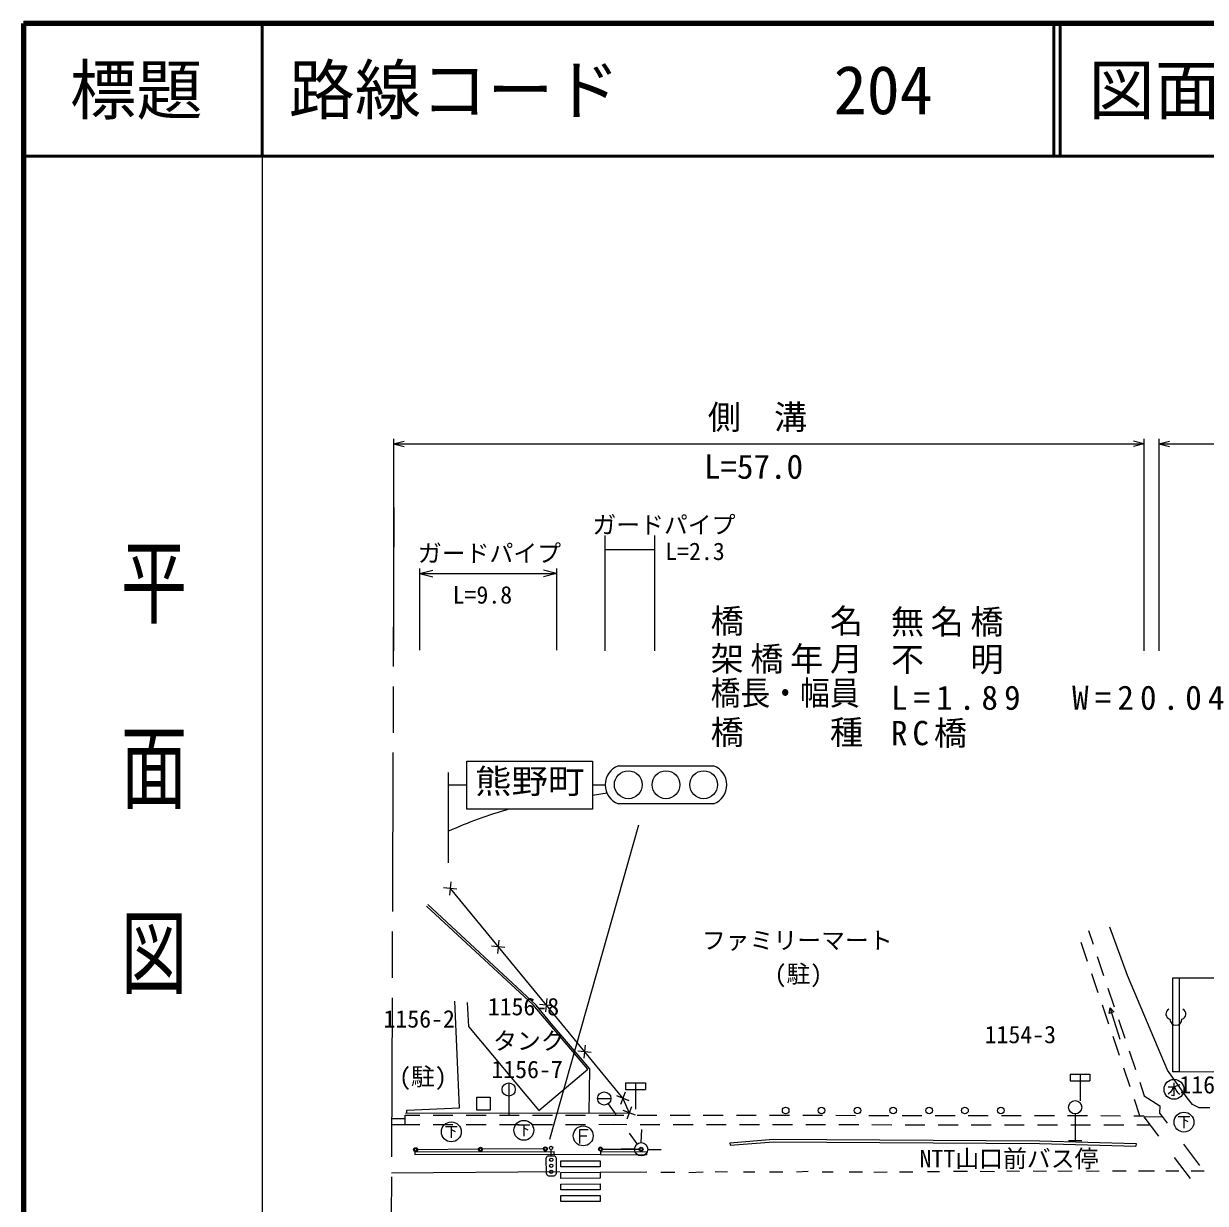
# Model space of a CAD drawing. Units: millimetres, scale not verified. Extents: x 40000 to 680000, y 20000 to 380000.
# Drawn here: x 40000 to 129198, y 290982 to 380000 of the extents above; entities that cross this region are included whole.
import ezdxf
from ezdxf.enums import TextEntityAlignment as Align

# ---------------------------------------------------------------- set-up
doc = ezdxf.new("R2010")
doc.units = ezdxf.units.MM
doc.header["$LTSCALE"] = 1000
doc.linetypes.add('CHAIN', pattern=[18.5, 12, -1.5, 3.5, -1.5])
for name, color, linetype, lineweight in [('M-BGD', 7, 'Continuous', 13), ('M-BGD-EXST', 7, 'Continuous', 13), ('M-BMK', 2, 'CHAIN', 13), ('M-BMK-OTRS', 5, 'Continuous', 13), ('M-STR-HTXT', 7, 'Continuous', 13), ('M-STR-STR1', 1, 'Continuous', 13), ('M-STR-STRC', 7, 'Continuous', 13), ('M-TTL', 2, 'Continuous', 140), ('M-TTL-BAND', 7, 'Continuous', 13), ('M-TTL-LINE', 7, 'Continuous', 50)]:
    doc.layers.add(name, color=color, linetype=linetype, lineweight=lineweight)
doc.layers.add('M-BMK-HTXT', color=7, linetype='Continuous')
doc.layers.add('M-TTL-TXT', color=7, linetype='Continuous')
doc.styles.add('@ＭＳ ゴシック', font='')
doc.styles.add('ＭＳ ゴシック', font='')
doc.styles.get('@ＭＳ ゴシック').set_extended_font_data('@MS Gothic')
doc.styles.get('ＭＳ ゴシック').set_extended_font_data('MS Gothic')

msp = doc.modelspace()

# ---------------------------------------------------------------- linework, layer by layer
at = {"layer": 'M-BGD'}
for p, q in [((72238, 315232), (72142, 314237)), ((72688, 314686), (71693, 314782)), ((120369, 311579), (120718, 310545)), ((75863, 310835), (75768, 309840)), ((120313, 309244), (119833, 310665)), ((76313, 310290), (75318, 310386)), ((121038, 309598), (121518, 308177)), ((121114, 306875), (120634, 308296)), ((121839, 307229), (122319, 305808)), ((79939, 305893), (78943, 305990)), ((79489, 306439), (79393, 305444)), ((121914, 304507), (121434, 305928)), ((121941, 305310), (122007, 305724)), ((122299, 305422), (121941, 305310)), ((122758, 303339), (122007, 305724)), ((122007, 305724), (122299, 305422)), ((122639, 304861), (123119, 303440)), ((122715, 302139), (122235, 303560)), ((82833, 302375), (81837, 302472)), ((82383, 302921), (82286, 301925)), ((123440, 302493), (123920, 301072)), ((123515, 299770), (123035, 301191)), ((124240, 300124), (124590, 299090)), ((83327, 298893), (84327, 298893)), ((85695, 298724), (84763, 299086)), ((85410, 299371), (85048, 298439)), ((124250, 297596), (123836, 298823)), ((124590, 299090), (125760, 298329)), ((84121, 298489), (84709, 297680)), ((86176, 297630), (85244, 297992)), ((85891, 298277), (85529, 297345)), ((125760, 298329), (125735, 297791)), ((67761, 297381), (68789, 297381)), ((68789, 297631), (69907, 297632)), ((68789, 296931), (68789, 297631)), ((68814, 297797), (85710, 297811)), ((70907, 297633), (72407, 297635)), ((73407, 297635), (74907, 297637)), ((75907, 297638), (77407, 297639)), ((78407, 297640), (79907, 297641)), ((80907, 297642), (82407, 297643)), ((83407, 297644), (84525, 297645)), ((84525, 297645), (85302, 297644)), ((86302, 297643), (87802, 297641)), ((88802, 297640), (90302, 297638)), ((91302, 297637), (92802, 297635)), ((93802, 297634), (95302, 297632)), ((96302, 297631), (97802, 297629)), ((98802, 297627), (100302, 297626)), ((101302, 297624), (102802, 297623)), ((103802, 297621), (105302, 297620)), ((106302, 297618), (107802, 297616)), ((108802, 297615), (110302, 297613)), ((111302, 297612), (112802, 297610)), ((113802, 297609), (115302, 297607)), ((116302, 297606), (117802, 297604)), ((118802, 297603), (120302, 297601)), ((119366, 297731), (119366, 295731)), ((121302, 297600), (122802, 297598)), ((123802, 297597), (124579, 297596)), ((125735, 297791), (125942, 297524)), ((67761, 296931), (68789, 296931)), ((68789, 296931), (69907, 296932)), ((70907, 296933), (72407, 296935)), ((73407, 296935), (74907, 296937)), ((75907, 296938), (77407, 296939)), ((78407, 296940), (79907, 296941)), ((80907, 296942), (82407, 296943)), ((82611, 296540), (81955, 296540)), ((81955, 296540), (81955, 295509)), ((83407, 296944), (84525, 296945)), ((84525, 296945), (85531, 296944)), ((86317, 295468), (85729, 296277)), ((86531, 296942), (88031, 296941)), ((86624, 295563), (86650, 296563)), ((89031, 296939), (90531, 296938)), ((91531, 296936), (93031, 296935)), ((94031, 296933), (95531, 296931)), ((96531, 296930), (98031, 296928)), ((99031, 296927), (100531, 296925)), ((101531, 296924), (103031, 296922)), ((104031, 296921), (105531, 296919)), ((106531, 296918), (108031, 296916)), ((109031, 296915), (110531, 296913)), ((111531, 296912), (113031, 296910)), ((114031, 296909), (115531, 296907)), ((116531, 296906), (118031, 296904)), ((119031, 296903), (120531, 296901)), ((121531, 296900), (123031, 296898)), ((124031, 296897), (125038, 296895)), ((81955, 296072), (82518, 296072)), ((93316, 295560), (93332, 295361)), ((118866, 295731), (119866, 295731)), ((123965, 295502), (123960, 295302)), ((69534, 294864), (80036, 294892)), ((69534, 294864), (69534, 294664)), ((69534, 294664), (80037, 294692)), ((74334, 295061), (69738, 295030)), ((79231, 295094), (74634, 295063)), ((79454, 293216), (79446, 294416)), ((79595, 294567), (80045, 294570)), ((79820, 294569), (79817, 295044)), ((80037, 294692), (80036, 294892)), ((80037, 294692), (83535, 294674)), ((80196, 294421), (80204, 293221)), ((83694, 295073), (86461, 295064)), ((86111, 295065), (85111, 295069)), ((87012, 294838), (87012, 294638)), ((87111, 295054), (88111, 295034)), ((79605, 293067), (80055, 293070))]:
    msp.add_line(p, q, dxfattribs=at)
for points in [[(72190, 314734), (79441, 305941), (85229, 298905), (85710, 297811)], [(73477, 306141), (73582, 304326), (78878, 297990), (82583, 301104), (78470, 305972), (70404, 313405)], [(82693, 297808), (82748, 301123), (79815, 304545), (78686, 305931), (70518, 313529)], [(129542, 298181), (128728, 298185), (128220, 298450), (127820, 298951), (126340, 301031), (123317, 308164), (121995, 311828)], [(127241, 300895), (126744, 300896), (126754, 308004), (127251, 308003)], [(68931, 297797), (68929, 298026), (72897, 298180), (72544, 306239)], [(93316, 295560), (96594, 295832), (116682, 295692), (123965, 295502)], [(93332, 295361), (96602, 295632), (116679, 295492), (123960, 295302)], [(87012, 294838), (83537, 294874), (83535, 294674), (87012, 294638)]]:
    msp.add_lwpolyline(points, dxfattribs=at)
for points in [[(134515, 307993), (138257, 307987), (138246, 300880), (138244, 298949), (132555, 298957), (132558, 300888), (127241, 300895), (127251, 308003), (131540, 307997), (131541, 308837), (134516, 308832)], [(74211, 299000), (75220, 298997), (75217, 298014), (74208, 298017)]]:
    msp.add_lwpolyline(points, close=True, dxfattribs=at)
for centre, radius in [((83827, 298893), 500), ((97518, 297984), 250), ((100225, 297984), 250), ((102932, 297984), 250), ((105639, 297984), 250), ((108346, 297984), 250), ((111053, 297984), 250), ((113760, 297984), 250), ((119366, 298231), 500), ((82236, 296072), 750), ((79381, 295095), 150), ((79816, 295169), 125), ((86611, 295064), 500), ((69588, 295029), 150), ((69588, 295029), 120), ((69588, 295029), 100), ((74484, 295062), 150), ((74484, 295062), 120), ((74484, 295062), 100), ((79381, 295095), 120), ((79381, 295095), 100), ((79822, 294269), 125), ((83544, 295074), 150), ((83544, 295074), 120), ((83544, 295074), 100), ((86611, 295064), 150), ((86611, 295064), 120), ((86611, 295064), 100), ((79825, 293819), 125), ((79828, 293369), 125)]:
    msp.add_circle(centre, radius, dxfattribs=at)
for centre, radius, start, end in [((126625, 305264), 402, 116.08703, 255.33416), ((127322, 305264), 402, 284.66584, 63.91297), ((126973, 304875), 450, 180, 0), ((79654, 294360), 216, 105.91347, 164.85046), ((79995, 294368), 208, 14.6955, 76.06843), ((79687, 293301), 248, 200.08594, 250.67799), ((79989, 293284), 224, 287.16104, 343.60289)]:
    msp.add_arc(centre, radius, start, end, dxfattribs=at)
at = {"layer": 'M-BGD-EXST'}
for p, q in [((126380, 299773), (126755, 299773)), ((126755, 299773), (126680, 299548)), ((126830, 300073), (126830, 299098)), ((127280, 299923), (126868, 299773)), ((126868, 299773), (127018, 299436)), ((126568, 299361), (126380, 299211)), ((126680, 299548), (126568, 299361)), ((126830, 299098), (126643, 299136)), ((127018, 299436), (127130, 299323)), ((127130, 299323), (127280, 299211)), ((127132, 297525), (128032, 297525)), ((127582, 297525), (127582, 296662)), ((127582, 297300), (127882, 297150)), ((71830, 296791), (72730, 296791)), ((72280, 296791), (72280, 295928)), ((72280, 296566), (72580, 296416)), ((77306, 296908), (78206, 296908)), ((77756, 296908), (77756, 296046)), ((77756, 296683), (78056, 296533))]:
    msp.add_line(p, q, dxfattribs=at)
for centre in [(126830, 299586), (72280, 296378), (77756, 296496), (127582, 297112)]:
    msp.add_circle(centre, 750, dxfattribs=at)
at = {"layer": 'M-BMK'}
msp.add_line((67943, 343494), (67750, 289970), dxfattribs=at)
at = {"layer": 'M-BMK-OTRS'}
for p, q in [((67762, 293278), (80474, 293381)), ((83550, 293336), (87051, 293358)), ((88095, 293330), (89155, 293344)), ((90222, 293308), (91290, 293358)), ((92186, 293380), (93133, 293365)), ((94328, 293358), (95197, 293365)), ((96292, 293358), (97296, 293358)), ((98335, 293372), (99224, 293401)), ((100274, 293372), (101099, 293372)), ((102302, 293372), (103320, 293365)), ((104181, 293337), (105170, 293372)), ((106123, 293365), (107120, 293365)), ((108230, 293380), (109141, 293380)), ((110197, 293401), (111251, 293401)), ((112204, 293401), (113272, 293387)), ((114218, 293436), (115168, 293415)), ((116193, 293436), (117196, 293415)), ((118050, 293422), (119146, 293436)), ((120220, 293422), (121174, 293429)), ((122177, 293429), (123223, 293429)), ((124141, 293429), (125355, 293429)), ((126216, 293436), (127198, 293429)), ((128130, 293429), (129105, 293429))]:
    msp.add_line(p, q, dxfattribs=at)
at = {"layer": 'M-STR-HTXT'}
for p, q in [((67930, 348670), (67930, 332668)), ((67930, 348284), (68730, 348484)), ((67930, 348284), (124562, 348284)), ((67930, 348284), (68730, 348084)), ((124562, 348284), (123762, 348484)), ((124562, 348284), (123762, 348084)), ((124562, 348670), (124562, 332668)), ((125683, 348670), (125683, 332668)), ((125683, 348284), (126483, 348484)), ((125683, 348284), (258653, 348284)), ((125683, 348284), (126483, 348084)), ((83860, 341380), (83860, 332668)), ((87611, 341380), (87611, 332668)), ((83860, 340329), (87611, 340329)), ((69882, 338878), (69882, 332721)), ((69882, 338501), (70882, 338751)), ((69882, 338501), (80228, 338501)), ((69882, 338501), (70882, 338251)), ((80228, 338501), (79228, 338751)), ((80228, 338501), (79228, 338251)), ((80228, 338878), (80228, 332721)), ((86421, 319525), (79685, 295793))]:
    msp.add_line(p, q, dxfattribs=at)
at = {"layer": 'M-STR-STR1'}
for p, q in [((124571, 297501), (125942, 297524)), ((125673, 296043), (124571, 297501)), ((125942, 297524), (126325, 297024)), ((127541, 295437), (128758, 293850)), ((128084, 292852), (126878, 294448))]:
    msp.add_line(p, q, dxfattribs=at)
at = {"layer": 'M-STR-STRC'}
for p, q in [((73450, 320715), (73450, 324355)), ((73450, 324355), (82945, 324355)), ((82945, 324355), (82945, 320715)), ((84893, 324005), (92077, 324005)), ((72076, 316686), (72076, 323504)), ((73450, 322535), (72076, 322535)), ((83893, 322535), (82945, 322535)), ((84034, 321925), (82945, 321770)), ((92077, 321132), (84893, 321132)), ((82945, 320715), (73450, 320715)), ((118988, 300728), (120488, 300728)), ((118988, 300728), (118988, 300228)), ((119738, 300728), (119738, 298728)), ((120488, 300728), (120488, 300228)), ((76612, 300077), (76612, 297577)), ((85439, 300079), (86939, 300079)), ((85439, 300079), (85439, 299579)), ((86189, 300079), (86189, 298079)), ((86939, 300079), (86939, 299579)), ((118988, 300228), (120488, 300228)), ((85439, 299579), (86939, 299579))]:
    msp.add_line(p, q, dxfattribs=at)
for points in [[(80549, 294185), (83516, 294196), (83515, 293746), (80548, 293735)], [(80546, 293314), (83514, 293324), (83513, 292874), (80545, 292864)], [(80544, 292442), (83511, 292453), (83510, 292003), (80543, 291992)], [(80542, 291571), (83509, 291582), (83508, 291132), (80540, 291121)]]:
    msp.add_lwpolyline(points, close=True, dxfattribs=at)
for centre, radius in [((85639, 322568), 1050), ((88485, 322568), 1050), ((91331, 322568), 1050), ((76612, 299577), 500)]:
    msp.add_circle(centre, radius, dxfattribs=at)
for centre, radius, start, end in [((85424, 322568), 1532, 110.30547, 249.69453), ((91545, 322568), 1532, 290.30547, 69.69453), ((84734, 291500), 30323, 105.52986, 114.67264)]:
    msp.add_arc(centre, radius, start, end, dxfattribs=at)
at = {"layer": 'M-TTL'}
for p, q in [((40000, 380000), (40000, 20000)), ((680000, 380000), (40000, 380000))]:
    msp.add_line(p, q, dxfattribs=at)
at = {"layer": 'M-TTL-BAND'}
msp.add_line((58000, 370000), (58000, 20000), dxfattribs=at)
at = {"layer": 'M-TTL-LINE'}
for p, q in [((58000, 380000), (58000, 370000)), ((117750, 380000), (117750, 370000)), ((118250, 380000), (118250, 370000)), ((40000, 370000), (680000, 370000))]:
    msp.add_line(p, q, dxfattribs=at)

# ---------------------------------------------------------------- texts
at = {"layer": 'M-BGD', "style": 'ＭＳ ゴシック'}
for s, p in [('ファミリーマート', (98394, 309775)), ('タンク', (78137, 302185))]:
    msp.add_text(s, height=1320, dxfattribs=at).set_placement(p, align=Align.BOTTOM_CENTER)
for s, p in [('(駐)', (98479, 308297)), ('(駐)', (70143, 300545)), ('NTT山口前バス停', (114373, 294359))]:
    msp.add_text(s, height=1320, dxfattribs=at).set_placement(p, align=Align.MIDDLE_CENTER)
at = {"layer": 'M-BMK-HTXT', "style": 'ＭＳ ゴシック'}
for s, p in [('1156-8', (77727, 304772)), ('1156-2', (69857, 303847)), ('1154-3', (115231, 302669)), ('1156-7', (77999, 300033)), ('1166-11', (130379, 298878))]:
    msp.add_text(s, height=1320, dxfattribs=at).set_placement(p, align=Align.BOTTOM_CENTER)
at = {"layer": 'M-STR-HTXT', "style": 'ＭＳ ゴシック'}
for s, height, p in [('側\u3000溝', 1833, (95393, 348840)), ('L=57.0', 1833, (95091, 345107)), ('ガードパイプ', 1320, (88330, 341124)), ('L=2.3', 1320, (90675, 339129))]:
    msp.add_text(s, height=height, dxfattribs=at).set_placement(p, align=Align.BOTTOM_CENTER)
for s, p in [('ガードパイプ', (69759, 340038)), ('L=9.8', (72382, 336899))]:
    msp.add_text(s, height=1320, dxfattribs=at).set_placement(p, align=Align.MIDDLE_LEFT)
at = {"layer": 'M-STR-HTXT', "style": 'ＭＳ ゴシック', "width": 0.9}
msp.add_text('橋長・幅員', height=1833, dxfattribs=at).set_placement((91857, 328032), align=Align.BOTTOM_LEFT)
at = {"layer": 'M-STR-HTXT', "char_height": 1833, "attachment_point": 7, "style": 'ＭＳ ゴシック'}
for s, insert in [('\\T1.2;橋\u3000\u3000名', (91857, 333803)), ('\\T1.2;無名橋', (105464, 333744)), ('\\T1.2;架橋年月', (91857, 330954)), ('\\T1.2;不\u3000明', (105464, 330895)), ('\\T1.37;L=1.89\u3000W=20.04', (105464, 328195)), ('\\T1.2;橋\u3000\u3000種', (91857, 325413)), ('\\T1.3;RC橋', (105464, 325354))]:
    msp.add_mtext(s, dxfattribs=dict(at, insert=insert))
at = {"layer": 'M-STR-STRC', "style": 'ＭＳ ゴシック', "width": 1.1}
msp.add_text('熊野町', height=1833, dxfattribs=at).set_placement((78199, 321370), align=Align.BOTTOM_CENTER)
at = {"layer": 'M-TTL-BAND', "style": '@ＭＳ ゴシック', "width": 1.4}
msp.add_text('平  面  図', height=3666, rotation=270, dxfattribs=at).set_placement((49777, 306475), align=Align.MIDDLE_RIGHT)
at = {"layer": 'M-TTL-TXT', "style": 'ＭＳ ゴシック'}
msp.add_text('標題', height=3666, dxfattribs=at).set_placement((48500, 375000), align=Align.MIDDLE_CENTER)
for s, p in [('路線コード', (60000, 375000)), ('204', (101142, 375000)), ('図面コード', (120380, 375000))]:
    msp.add_text(s, height=3666, dxfattribs=at).set_placement(p, align=Align.MIDDLE_LEFT)

doc.saveas('drawing.dxf')
